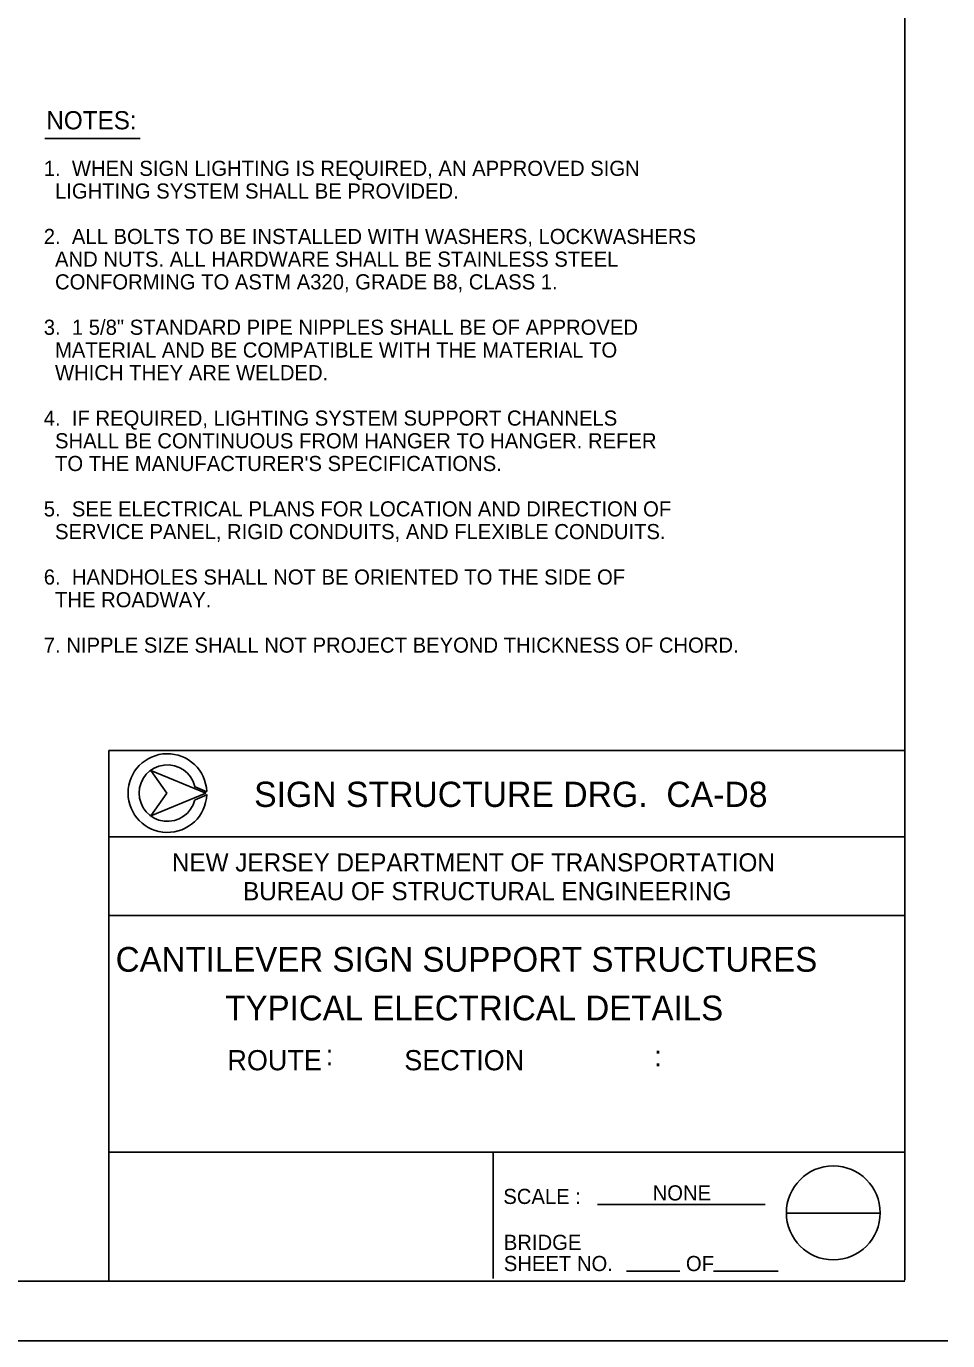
# Model space of a CAD drawing. Extents: x 0 to 312603, y 0 to 144420.
# Drawn here: x 0.644 to 0.8267, y 0 to 0.2605 of the extents above; entities that cross this region are included whole.
import ezdxf

# ---------------------------------------------------------------- set-up
doc = ezdxf.new("R2010")
doc.units = 0
for name, color, linetype in [('1', 7, 'Continuous'), ('2', 7, 'Continuous'), ('39', 7, 'Continuous')]:
    doc.layers.add(name, color=color, linetype=linetype)

msp = doc.modelspace()

# ---------------------------------------------------------------- linework, layer by layer
at = {"layer": '1'}
for p, q in [((0.8182, 0.0122), (0.8182, 0.5081)), ((0.6477, 0.2383), (0.6666000000000001, 0.2383)), ((0.6796, 0.1085), (0.6687000000000001, 0.113)), ((0.6687000000000001, 0.113), (0.6796, 0.1085)), ((0.6796, 0.1085), (0.6687000000000001, 0.113)), ((0.6687000000000001, 0.113), (0.6719, 0.1085)), ((0.6796, 0.1085), (0.6687000000000001, 0.113)), ((0.6687000000000001, 0.113), (0.6719, 0.1085)), ((0.6775, 0.10980000000000001), (0.6774, 0.10980000000000001)), ((0.6798000000000001, 0.10880000000000001), (0.6775, 0.10980000000000001)), ((0.6719, 0.1085), (0.6687000000000001, 0.10400000000000001)), ((0.6687000000000001, 0.10400000000000001), (0.6796, 0.1085)), ((0.6719, 0.1085), (0.6687000000000001, 0.10400000000000001)), ((0.6687000000000001, 0.10400000000000001), (0.6796, 0.1085)), ((0.6775, 0.1072), (0.6798000000000001, 0.1082)), ((0.7366, 0.0374), (0.8182, 0.0374)), ((0.763, 0.013800000000000002), (0.7736000000000001, 0.013800000000000002)), ((0.7803, 0.013800000000000002), (0.7931, 0.013800000000000002)), ((0.0432, 0.0118), (0.8182, 0.0118)), ((0.8267, 0), (0, 0))]:
    msp.add_line(p, q, dxfattribs=at)
for radius, start, end in [(0.007802563687619008, 2.213919444444457, 357.7860805555556), (0.005600000006854024, 13.69410833333336, 346.30589166666664)]:
    msp.add_arc((0.6720095999956132, 0.10854163933992386), radius, start, end, dxfattribs=at)
at = {"layer": '39'}
for p, q in [((0.6604, 0.012), (0.6604, 0.117)), ((0.6604, 0.117), (0.8182, 0.117)), ((0.8182, 0.117), (0.8182, 0.012)), ((0.6796, 0.1085), (0.6687000000000001, 0.113)), ((0.6687000000000001, 0.113), (0.6719, 0.1085)), ((0.6719, 0.1085), (0.6687000000000001, 0.10400000000000001)), ((0.6687000000000001, 0.10400000000000001), (0.6796, 0.1085)), ((0.6604, 0.0999), (0.8182, 0.0999)), ((0.6604, 0.0843), (0.8182, 0.0843)), ((0.6604, 0.0374), (0.8182, 0.0374)), ((0.7366, 0.0374), (0.8182, 0.0374)), ((0.7366, 0.0123), (0.7366, 0.0374)), ((0.7366, 0.0123), (0.7366, 0.0374)), ((0.7573000000000001, 0.027), (0.7905000000000001, 0.027)), ((0.8133, 0.0253), (0.7947000000000001, 0.0253))]:
    msp.add_line(p, q, dxfattribs=at)
msp.add_circle((0.8040095999956132, 0.02534163933992386), 0.009300537620938382, dxfattribs=at)

# ---------------------------------------------------------------- texts
at = {"layer": '1'}
for s, p in [('1.  WHEN SIGN LIGHTING IS REQUIRED, AN APPROVED SIGN', (0.6475000000000001, 0.23086944167613985)), ('  LIGHTING SYSTEM SHALL BE PROVIDED.', (0.6475000000000001, 0.22636944167613984)), ('2.  ALL BOLTS TO BE INSTALLED WITH WASHERS, LOCKWASHERS', (0.6475000000000001, 0.21736944167613984)), ('  AND NUTS. ALL HARDWARE SHALL BE STAINLESS STEEL ', (0.6475000000000001, 0.21286944167613983)), ('  CONFORMING TO ASTM A320, GRADE B8, CLASS 1.', (0.6475000000000001, 0.20836944167613985)), ('3.  1 5/8" STANDARD PIPE NIPPLES SHALL BE OF APPROVED', (0.6475000000000001, 0.19936944167613985)), ('  MATERIAL AND BE COMPATIBLE WITH THE MATERIAL TO ', (0.6475000000000001, 0.19486944167613984)), ('  WHICH THEY ARE WELDED.', (0.6475000000000001, 0.19036944167613984)), ('4.  IF REQUIRED, LIGHTING SYSTEM SUPPORT CHANNELS ', (0.6475000000000001, 0.18136944167613983)), ('  SHALL BE CONTINUOUS FROM HANGER TO HANGER. REFER ', (0.6475000000000001, 0.17686944167613983)), ("  TO THE MANUFACTURER'S SPECIFICATIONS.", (0.6475000000000001, 0.17236944167613985)), ('5.  SEE ELECTRICAL PLANS FOR LOCATION AND DIRECTION OF', (0.6475000000000001, 0.16336944167613984)), ('  SERVICE PANEL, RIGID CONDUITS, AND FLEXIBLE CONDUITS. ', (0.6475000000000001, 0.15886944167613984)), ('6.  HANDHOLES SHALL NOT BE ORIENTED TO THE SIDE OF ', (0.6475000000000001, 0.14986944167613983)), ('  THE ROADWAY. ', (0.6475000000000001, 0.14536944167613983)), ('7. NIPPLE SIZE SHALL NOT PROJECT BEYOND THICKNESS OF CHORD.', (0.6475000000000001, 0.13636944167613985))]:
    msp.add_text(s, height=0.003, dxfattribs=at).set_placement(p)
at = {"layer": '2'}
for s, height, p in [('NOTES:', 0.0036000000000000003, (0.648, 0.2401)), ('CANTILEVER SIGN SUPPORT STRUCTURES', 0.0049002, (0.6617548604249954, 0.07313501994013787)), ('TYPICAL ELECTRICAL DETAILS', 0.0049002, (0.6835, 0.0635))]:
    msp.add_text(s, height=height, dxfattribs=at).set_placement(p)
at = {"layer": '39'}
for s, height, p in [('SIGN STRUCTURE DRG.  CA-D8', 0.0049998, (0.6892, 0.1058)), ('NEW JERSEY DEPARTMENT OF TRANSPORTATION', 0.0035994, (0.6729, 0.093)), ('BUREAU OF STRUCTURAL ENGINEERING', 0.0036000000000000003, (0.687, 0.0873)), ('ROUTE           SECTION', 0.004000200000000001, (0.6839000000000001, 0.0536)), (':', 0.004000200000000001, (0.7034, 0.0546)), (':', 0.004000200000000001, (0.7685000000000001, 0.054400000000000004)), ('SCALE :', 0.003, (0.7386, 0.027100000000000003)), ('SCALE :', 0.003, (0.7386, 0.027100000000000003)), ('SCALE :', 0.003, (0.7386, 0.027100000000000003)), ('NONE', 0.003, (0.7682, 0.027800000000000002)), ('BRIDGE', 0.003, (0.7387, 0.018000000000000002)), ('BRIDGE', 0.003, (0.7387, 0.018000000000000002)), ('BRIDGE', 0.003, (0.7387, 0.018000000000000002)), ('SHEET NO.', 0.003, (0.7387, 0.013800000000000002)), ('SHEET NO.', 0.003, (0.7387, 0.013800000000000002)), ('SHEET NO.', 0.003, (0.7387, 0.013800000000000002)), ('OF', 0.003, (0.7748, 0.013800000000000002))]:
    msp.add_text(s, height=height, dxfattribs=at).set_placement(p)

doc.saveas('drawing.dxf')
